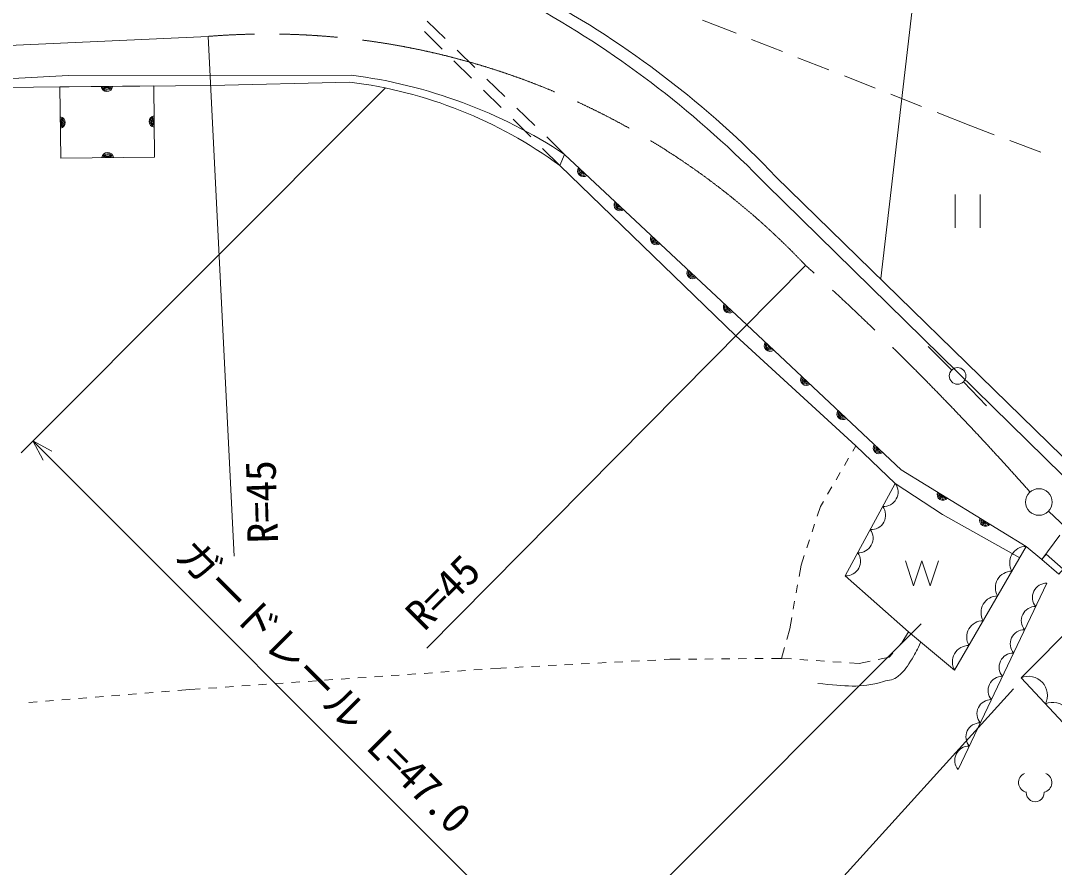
# Model space of a CAD drawing. Units: millimetres, scale not verified. Extents: x 40000 to 680000, y 20000 to 380000.
# Drawn here: x 98398 to 160578, y 262013 to 312915 of the extents above; entities that cross this region are included whole.
import ezdxf
from ezdxf.enums import TextEntityAlignment as Align

# ---------------------------------------------------------------- set-up
doc = ezdxf.new("R2010")
doc.units = ezdxf.units.MM
doc.header["$LTSCALE"] = 1000
doc.linetypes.add('CHAIN', pattern=[18.5, 12, -1.5, 3.5, -1.5])
for name, color, linetype, lineweight in [('M-BGD', 7, 'Continuous', 13), ('M-BMK', 2, 'CHAIN', 13), ('M-BMK-SRVR', 3, 'Continuous', 13), ('M-STR-HTXT', 7, 'Continuous', 13), ('M-STR-STRC', 7, 'Continuous', 13)]:
    doc.layers.add(name, color=color, linetype=linetype, lineweight=lineweight)
doc.styles.add('ＭＳ ゴシック', font='')
doc.styles.get('ＭＳ ゴシック').set_extended_font_data('MS Gothic')

msp = doc.modelspace()

# ---------------------------------------------------------------- linework, layer by layer
at = {"layer": 'M-BGD'}
for p, q in [((123932, 311835), (122854, 312878)), ((139409, 312956), (141433, 312157)), ((122683, 312261), (123749, 311207)), ((142364, 311791), (144224, 311057)), ((125728, 310097), (124650, 311140)), ((124461, 310504), (125528, 309450)), ((145155, 310690), (147015, 309957)), ((109800, 309609), (118286, 309640)), ((118193, 309219), (109829, 309026)), ((127525, 308358), (126447, 309401)), ((147946, 309590), (149806, 308857)), ((93825, 308857), (109829, 309026)), ((126239, 308747), (127306, 307692)), ((150737, 308490), (152597, 307757)), ((129321, 306619), (128243, 307663)), ((153528, 307390), (155552, 306592)), ((128017, 306989), (129084, 305935)), ((155552, 306592), (156963, 306062)), ((131119, 304879), (130040, 305924)), ((157899, 305710), (159771, 305007)), ((129795, 305232), (130838, 304201)), ((130838, 304201), (131119, 304879)), ((154617, 302461), (154617, 300461)), ((156117, 302461), (156117, 300461)), ((154406, 291912), (152991, 293326)), ((155108, 291200), (156504, 289768)), ((148635, 287347), (148455, 287039)), ((148203, 286607), (147951, 286175)), ((147699, 285743), (147446, 285312)), ((147194, 284880), (146942, 284448)), ((148000, 279539), (151010, 285092)), ((146510, 283708), (146318, 283128)), ((146690, 284016), (146510, 283708)), ((146160, 282653), (146003, 282178)), ((145846, 281704), (145689, 281229)), ((160916, 281980), (159827, 280529)), ((158891, 281307), (154582, 273861)), ((158891, 281307), (159827, 280529)), ((145532, 280754), (145340, 280175)), ((151616, 280442), (152116, 278942)), ((152116, 278942), (152616, 280442)), ((152616, 280442), (153116, 278942)), ((153116, 278942), (153616, 280442)), ((145340, 280175), (145220, 279498)), ((145132, 279006), (145044, 278514)), ((160126, 279094), (154792, 267899)), ((144957, 278022), (144869, 277529)), ((162735, 277593), (158576, 273408)), ((144782, 277037), (144661, 276361)), ((144661, 276361), (144484, 275710)), ((151411, 275507), (151806, 276170)), ((151192, 275261), (151411, 275507)), ((144353, 275228), (144176, 274577)), ((150639, 274641), (150859, 274888)), ((131121, 274191), (131620, 274216)), ((132120, 274242), (132619, 274268)), ((133118, 274294), (133618, 274320)), ((134117, 274346), (134616, 274372)), ((135116, 274398), (135615, 274423)), ((136114, 274449), (136614, 274475)), ((137113, 274501), (137449, 274519)), ((137449, 274519), (138063, 274524)), ((138563, 274528), (139063, 274533)), ((139563, 274537), (140063, 274541)), ((140563, 274546), (141063, 274550)), ((141563, 274554), (142063, 274559)), ((142562, 274563), (143062, 274567)), ((143562, 274572), (144176, 274577)), ((144176, 274577), (144761, 274538)), ((145259, 274505), (145758, 274472)), ((146257, 274439), (146756, 274405)), ((147255, 274372), (147754, 274339)), ((148253, 274306), (148838, 274267)), ((148838, 274267), (149494, 274403)), ((149983, 274505), (150639, 274641)), ((121673, 273605), (122172, 273639)), ((122671, 273674), (123170, 273708)), ((123668, 273743), (124167, 273777)), ((124666, 273811), (125165, 273846)), ((125664, 273880), (126163, 273914)), ((126661, 273949), (127289, 273992)), ((127289, 273992), (127626, 274010)), ((128125, 274035), (128624, 274061)), ((129124, 274087), (129623, 274113)), ((130122, 274139), (130622, 274165)), ((112695, 272986), (113193, 273021)), ((113692, 273055), (114191, 273089)), ((114690, 273124), (115189, 273158)), ((115687, 273193), (116186, 273227)), ((116685, 273261), (117184, 273296)), ((117683, 273330), (118181, 273364)), ((118680, 273399), (119179, 273433)), ((119678, 273468), (120177, 273502)), ((120676, 273536), (121174, 273571)), ((158576, 273408), (168827, 262420)), ((103872, 272328), (104371, 272367)), ((104869, 272407), (105368, 272447)), ((105866, 272487), (106364, 272526)), ((106863, 272566), (107361, 272606)), ((107860, 272645), (108575, 272702)), ((108575, 272702), (109203, 272746)), ((109702, 272780), (110200, 272814)), ((110699, 272849), (111198, 272883)), ((111697, 272917), (112196, 272952)), ((98888, 271931), (99387, 271971)), ((99885, 272010), (100383, 272050)), ((100882, 272090), (101380, 272129)), ((101879, 272169), (102377, 272209)), ((102875, 272248), (103374, 272288))]:
    msp.add_line(p, q, dxfattribs=at)
for points in [[(69311, 308597), (93739, 309756), (93835, 309212), (101265, 309629), (109800, 309609)], [(131119, 304879), (142079, 294632), (151369, 285905), (158891, 281307)], [(158497, 280626), (153849, 283235), (151010, 285092), (148635, 287347), (141411, 293958), (130838, 304201)], [(143247, 303059), (162122, 284566), (162684, 285127), (143832, 303527)], [(148000, 279539), (151806, 276170), (154582, 273861)]]:
    msp.add_lwpolyline(points, dxfattribs=at)
for points in [[(100761, 308930), (106400, 308990), (106445, 304718), (100806, 304658)], [(159827, 280529), (160841, 279640), (161105, 279942), (160092, 280831)]]:
    msp.add_lwpolyline(points, close=True, dxfattribs=at)
msp.add_circle((154759, 291558), 500, dxfattribs=at)
for centre, radius, start, end in [((102368, 264020), 57272, 43.61507, 61.47937), ((99734, 260903), 60585, 44.09222, 60.58403), ((114910, 282506), 26914, 53.71337, 82.99485), ((114443, 279606), 30279, 56.58114, 82.70796), ((103580, 309014), 354, 189.40478, 351.80996), ((103580, 309014), 283, 191.62882, 349.58592), ((103580, 309014), 212, 195.37514, 345.83959), ((103580, 309014), 142, 203.08687, 338.12786), ((103580, 309014), 100, 213.40454, 327.8102), ((106477, 306855), 354, 99.40478, 261.80996), ((100730, 306794), 354, 279.40478, 81.80996), ((100730, 306794), 283, 281.62882, 79.58592), ((100730, 306794), 212, 285.37514, 75.83959), ((100730, 306794), 142, 293.08687, 68.12786), ((100730, 306794), 100, 303.40454, 57.8102), ((106477, 306855), 283, 101.62882, 259.58592), ((106477, 306855), 212, 105.37514, 255.83959), ((106477, 306855), 142, 113.08687, 248.12786), ((106477, 306855), 100, 123.40454, 237.8102), ((103626, 304634), 354, 9.40478, 171.80996), ((103626, 304634), 283, 11.62882, 169.58592), ((103626, 304634), 212, 15.37514, 165.83959), ((103626, 304634), 142, 23.08687, 158.12786), ((103626, 304634), 100, 33.40454, 147.8102), ((132253, 303893), 354, 145.72257, 308.12775), ((132253, 303893), 283, 147.94661, 305.90371), ((132253, 303893), 212, 151.69294, 302.15739), ((132253, 303893), 142, 159.40467, 294.44566), ((132253, 303893), 100, 169.72233, 284.128), ((134445, 301844), 354, 145.72257, 308.12775), ((134445, 301844), 283, 147.94661, 305.90371), ((134445, 301844), 212, 151.69294, 302.15739), ((134445, 301844), 142, 159.40467, 294.44566), ((134445, 301844), 100, 169.72233, 284.128), ((136636, 299795), 354, 145.72257, 308.12775), ((136636, 299795), 283, 147.94661, 305.90371), ((136636, 299795), 212, 151.69294, 302.15739), ((136636, 299795), 142, 159.40467, 294.44566), ((136636, 299795), 100, 169.72233, 284.128), ((138828, 297746), 354, 145.72257, 308.12775), ((138828, 297746), 283, 147.94661, 305.90371), ((138828, 297746), 212, 151.69294, 302.15739), ((138828, 297746), 142, 159.40467, 294.44566), ((138828, 297746), 100, 169.72233, 284.128), ((141019, 295698), 354, 145.72257, 308.12775), ((141019, 295698), 283, 147.94661, 305.90371), ((141019, 295698), 212, 151.69294, 302.15739), ((141019, 295698), 142, 159.40467, 294.44566), ((141019, 295698), 100, 169.72233, 284.128), ((143481, 293389), 354, 145.5849, 307.99008), ((143481, 293389), 283, 147.80894, 305.76604), ((143481, 293389), 212, 151.55526, 302.01971), ((143481, 293389), 142, 159.26699, 294.30798), ((143481, 293389), 100, 169.58466, 283.99032), ((145668, 291335), 354, 145.5849, 307.99008), ((145668, 291335), 283, 147.80894, 305.76604), ((145668, 291335), 212, 151.55526, 302.01971), ((145668, 291335), 142, 159.26699, 294.30798), ((145668, 291335), 100, 169.58466, 283.99032), ((147854, 289281), 354, 145.5849, 307.99008), ((147854, 289281), 283, 147.80894, 305.76604), ((147854, 289281), 212, 151.55526, 302.01971), ((147854, 289281), 142, 159.26699, 294.30798), ((147854, 289281), 100, 169.58466, 283.99032), ((150041, 287227), 354, 145.5849, 307.99008), ((150041, 287227), 283, 147.80894, 305.76604), ((150041, 287227), 212, 151.55526, 302.01971), ((150041, 287227), 142, 159.26699, 294.30798), ((150041, 287227), 100, 169.58466, 283.99032), ((150306, 284575), 873, 266.84588, 36.22679), ((153878, 284434), 354, 157.36424, 319.76942), ((153878, 284434), 283, 159.58828, 317.54538), ((153878, 284434), 212, 163.33461, 313.79905), ((153878, 284434), 142, 171.04634, 306.08732), ((153878, 284434), 100, 181.364, 295.76966), ((149553, 283187), 873, 266.84588, 36.22679), ((156438, 282870), 354, 157.36424, 319.76942), ((156438, 282870), 283, 159.58828, 317.54538), ((156438, 282870), 212, 163.33461, 313.79905), ((148801, 281799), 873, 266.84588, 36.22679), ((156438, 282870), 142, 171.04634, 306.08732), ((156438, 282870), 100, 181.364, 295.76966), ((158884, 280317), 990, 89.61219, 210.27312), ((148048, 280411), 873, 266.84588, 36.22679), ((158023, 278828), 990, 89.61219, 210.27312), ((160109, 278244), 851, 88.87091, 220.17452), ((157161, 277339), 990, 89.61219, 210.27312), ((159443, 276844), 851, 88.87091, 220.17452), ((156299, 275849), 990, 89.61219, 210.27312), ((158776, 275445), 851, 88.87091, 220.17452), ((155437, 274360), 990, 89.61219, 210.27312), ((158109, 274045), 851, 88.87091, 220.17452), ((157442, 272646), 851, 88.87091, 220.17452), ((159021, 272355), 1143, 333.1296, 112.9005), ((156775, 271247), 851, 88.87091, 220.17452), ((160485, 270785), 1143, 333.1296, 112.9005), ((156109, 269847), 851, 88.87091, 220.17452), ((155442, 268448), 851, 88.87091, 220.17452), ((159026, 267110), 599, 113.44836, 257.2818), ((159829, 267110), 599, 282.7182, 66.55164), ((159427, 266494), 534, 176.52859, 3.47141)]:
    msp.add_arc(centre, radius, start, end, dxfattribs=at)
msp.add_open_spline([(152538, 275561), (152327, 275085), (152252, 274932), (152019, 274557), (151742, 274111), (151589, 273841), (151193, 273497), (150915, 273255), (150656, 273290), (150303, 273185), (148820, 272743), (148103, 272945), (146342, 273060)], degree=3, knots=[0, 0, 0, 0, 1, 1, 1, 2, 2, 2, 3, 3, 3, 4, 4, 4, 4], dxfattribs=at)
at = {"layer": 'M-BMK'}
msp.add_line((109682, 311972), (70041, 310174), dxfattribs=at)
msp.add_lwpolyline([(180264, 263847), (168583, 275480), (160229, 283424)], dxfattribs=at)
for centre, radius, start, end in [((113250, 267510), 44605, 43.47905, 94.58813), ((28178, 168328), 175098, 41.59808, 47.87858)]:
    msp.add_arc(centre, radius, start, end, dxfattribs=at)
at = {"layer": 'M-BMK-SRVR'}
for p, q in [((109682, 311972), (111242, 280727)), ((145617, 298202), (122823, 275199))]:
    msp.add_line(p, q, dxfattribs=at)
msp.add_circle((159649, 283976), 800, dxfattribs=at)
at = {"layer": 'M-STR-HTXT'}
for p, q in [((120333, 308864), (98423, 286940)), ((99130, 287647), (131357, 255440)), ((99130, 287647), (99749, 286498)), ((99130, 287647), (100279, 287029)), ((152560, 276657), (130650, 254733)), ((141691, 254642), (158120, 272738))]:
    msp.add_line(p, q, dxfattribs=at)
at = {"layer": 'M-STR-STRC'}
msp.add_line((152661, 319128), (150134, 297413), dxfattribs=at)

# ---------------------------------------------------------------- texts
at = {"layer": 'M-BMK-SRVR', "style": 'ＭＳ ゴシック'}
for rotation, p in [(91.789, (112967, 281497)), (45, (122028, 276796))]:
    msp.add_text('R=45', height=1833, rotation=rotation, dxfattribs=at).set_placement(p, align=Align.MIDDLE_LEFT)
at = {"layer": 'M-STR-HTXT', "style": 'ＭＳ ゴシック'}
msp.add_text('ガードレール L=47.0', height=1833, rotation=315.018, dxfattribs=at).set_placement((115597, 271897), align=Align.BOTTOM_CENTER)

doc.saveas('drawing.dxf')
